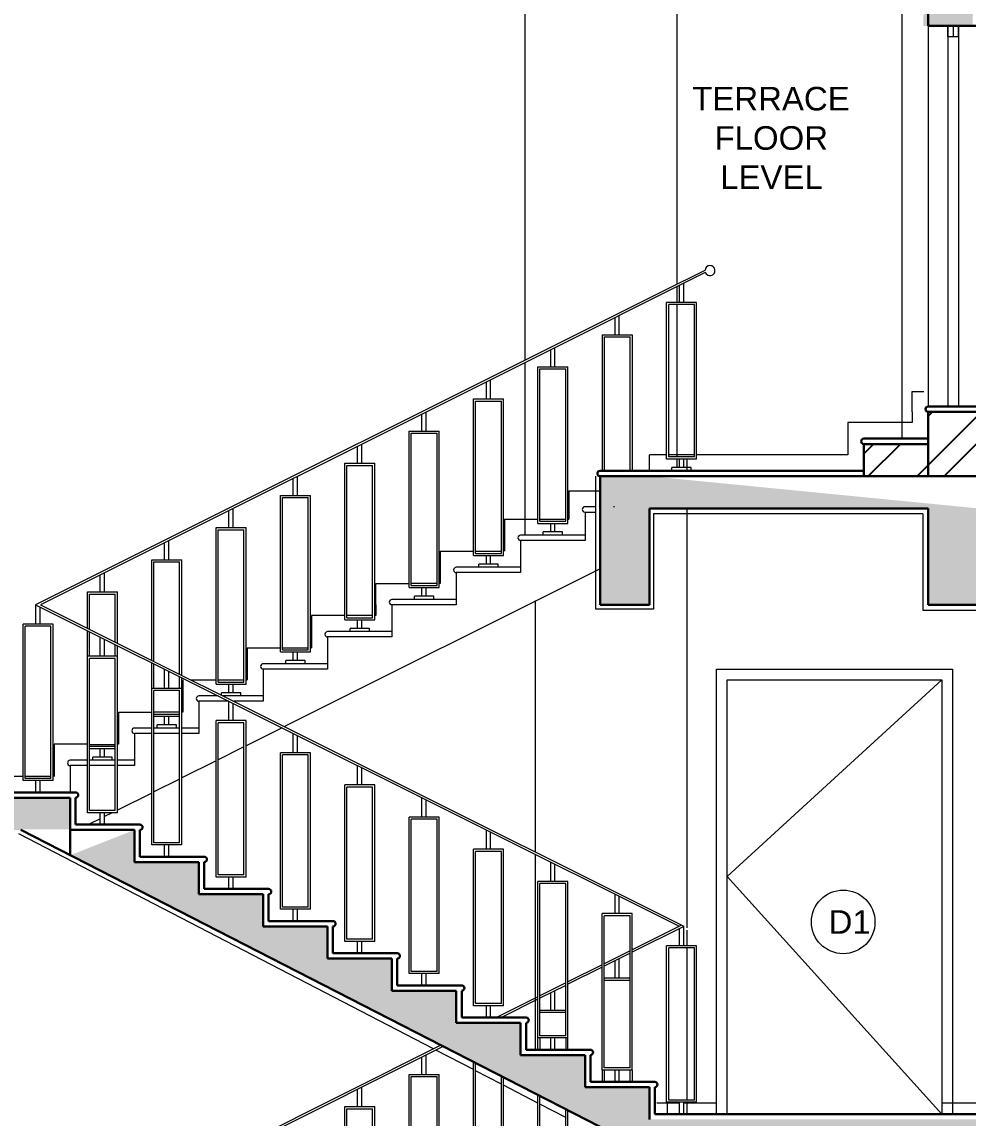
# Model space of a CAD drawing. Header units: millimetres. Extents: x -1932176 to 78768, y -1967 to 1266654.
# Drawn here: x -1855335.26 to -1855326.44, y 1151225.32 to 1151235.54 of the extents above; entities that cross this region are included whole.
import ezdxf

# ---------------------------------------------------------------- set-up
doc = ezdxf.new("R2010")
doc.units = ezdxf.units.MM
doc.layers.add('elevation', color=40, linetype='Continuous', lineweight=9, transparency=0.1)
doc.layers.add('elevation back', color=90, linetype='Continuous', lineweight=5, transparency=0.3)
for name, color, linetype, lineweight in [('PLASTER', 252, 'Continuous', 15), ('section lines', 10, 'Continuous', 30), ('text', 252, 'Continuous', 5)]:
    doc.layers.add(name, color=color, linetype=linetype, lineweight=lineweight)
doc.styles.get("Standard").update_dxf_attribs({"font": 'arial.ttf'})

msp = doc.modelspace()

# ---------------------------------------------------------------- hatches: boundary and pattern name
at = {"transparency": 33554582}
h = msp.add_hatch(dxfattribs=at)
h.set_pattern_fill('AR-CONC', color=256, scale=0.1)
h.set_pattern_definition([(50, (-1855395.7606, 1151185.0231), (0.71726, -0.062752), [0.075, -0.825]), (355, (-1855395.7606, 1151185.0231), (-0.1387513, 0.752192), [0.06, -0.66]), (100.45144, (-1855395.70085, 1151185.0179), (0.578509, 0.68944), [0.06374, -0.701142]), (46.1842, (-1855395.7606, 1151185.2231), (1.067241, -0.165519), [0.1125, -1.2375]), (96.6356, (-1855395.6717, 1151185.2093), (0.934662, 0.974119), [0.09561, -1.051714]), (351.1842, (-1855395.7606, 1151185.2231), (0.934662, 0.974119), [0.09, -0.99]), (21, (-1855395.6606, 1151185.1731), (0.596907, -0.402619), [0.075, -0.825]), (326, (-1855395.6606, 1151185.1731), (0.2433153, 0.72515), [0.06, -0.66]), (71.45144, (-1855395.6109, 1151185.1396), (0.8402224, 0.322531), [0.06374, -0.701142]), (37.5, (-1855395.76062, 1151185.02312), (0.01215986, 0.33289385), [0, -0.652, 0, -0.67, 0, -0.6625]), (7.5, (-1855395.76062, 1151185.02312), (0.2630695, 0.3944117), [0, -0.382, 0, -0.637, 0, -0.2525]), (327.5, (-1855395.98362, 1151185.02312), (0.5338224, -0.0225549), [0, -0.25, 0, -0.78, 0, -1.035]), (317.5, (-1855396.0836, 1151185.0231), (0.5831862, 0.100105), [0, -0.325, 0, -0.518, 0, -0.735])])
h.paths.add_polyline_path([(-1855329.41345, 1151231.30688), (-1855329.87345, 1151231.30688), (-1855329.87345, 1151230.10688), (-1855329.41345, 1151230.10688), (-1855329.41345, 1151231.00688), (-1855326.81345, 1151231.00688), (-1855326.81345, 1151230.10688), (-1855326.35345, 1151230.10688), (-1855326.35345, 1151231.00688)])
h.paths.add_polyline_path([(-1855334.81345, 1151228.30688), (-1855337.65708, 1151228.30688), (-1855337.65708, 1151227.13365), (-1855337.05648, 1151227.13366), (-1855337.05648, 1151228.0069), (-1855335.27345, 1151228.00688), (-1855335.27345, 1151228.01111), (-1855334.81345, 1151228.01111)])
h.paths.add_polyline_path([(-1855334.81345, 1151222.30688), (-1855337.65708, 1151222.30688), (-1855337.65708, 1151221.13365), (-1855337.05648, 1151221.13466), (-1855337.05648, 1151222.00789), (-1855335.27345, 1151222.00688), (-1855335.27345, 1151222.01728), (-1855334.81345, 1151221.77092)])
h.paths.add_polyline_path([(-1855333.61345, 1151221.70688), (-1855334.21345, 1151221.70688), (-1855334.21345, 1151222.00688), (-1855334.81345, 1151222.00688), (-1855334.81345, 1151221.70688), (-1855329.87345, 1151219.23688), (-1855329.87345, 1151218.10688), (-1855329.41345, 1151218.10688), (-1855329.41345, 1151219.00688), (-1855321.5808, 1151219.00688), (-1855321.5808, 1151219.30688), (-1855329.41345, 1151219.30688), (-1855329.41345, 1151219.60688), (-1855330.01345, 1151219.60688), (-1855330.01345, 1151219.90688), (-1855330.61345, 1151219.90688), (-1855330.61345, 1151220.20688), (-1855331.21345, 1151220.20688), (-1855331.21345, 1151220.50688), (-1855331.81345, 1151220.50688), (-1855331.81345, 1151220.80688), (-1855332.41345, 1151220.80688), (-1855332.41345, 1151221.10688), (-1855333.01345, 1151221.10688), (-1855333.01345, 1151221.40688), (-1855333.61345, 1151221.40688)])
h.paths.add_polyline_path([(-1855321.5808, 1151213.30688), (-1855329.41345, 1151213.30688), (-1855329.41345, 1151213.60688), (-1855330.01345, 1151213.60688), (-1855330.01345, 1151213.90688), (-1855330.61345, 1151213.90688), (-1855330.61345, 1151214.20688), (-1855331.21345, 1151214.20688), (-1855331.21345, 1151214.50688), (-1855331.81345, 1151214.50688), (-1855331.81345, 1151214.80688), (-1855332.41345, 1151214.80688), (-1855332.41345, 1151215.10688), (-1855333.01345, 1151215.10688), (-1855333.01345, 1151215.40688), (-1855333.61345, 1151215.40688), (-1855333.61345, 1151215.70688), (-1855334.21345, 1151215.70688), (-1855334.21345, 1151216.00688), (-1855334.81345, 1151216.00688), (-1855334.81345, 1151216.30688), (-1855337.65708, 1151216.30688), (-1855337.65708, 1151215.37094), (-1855337.05647, 1151215.37094), (-1855337.05647, 1151216.00688), (-1855335.27345, 1151216.00688), (-1855335.26599, 1151215.88423), (-1855334.80599, 1151215.88423), (-1855334.81345, 1151215.70688), (-1855331.05345, 1151213.82688), (-1855331.05345, 1151213.75688), (-1855330.77345, 1151213.75688), (-1855330.77345, 1151213.68688), (-1855329.87345, 1151213.23688), (-1855329.87345, 1151212.10688), (-1855329.41345, 1151212.10688), (-1855329.41345, 1151213.00688), (-1855321.5808, 1151213.00688)])
h.paths.add_polyline_path([(-1855330.79345, 1151213.75688), (-1855330.98804, 1151213.79417), (-1855331.03345, 1151213.81688), (-1855330.79345, 1151213.69688)], flags=17)
h.paths.add_polyline_path([(-1855329.41345, 1151207.30688), (-1855329.41345, 1151207.30688), (-1855329.41345, 1151207.60688), (-1855330.01345, 1151207.60688), (-1855330.01345, 1151207.90688), (-1855330.61345, 1151207.90688), (-1855330.61345, 1151208.20688), (-1855331.21345, 1151208.20688), (-1855331.21345, 1151208.50688), (-1855331.81345, 1151208.50688), (-1855331.81345, 1151208.80688), (-1855332.41345, 1151208.80688), (-1855332.41345, 1151209.10688), (-1855333.01345, 1151209.10688), (-1855333.01345, 1151209.40688), (-1855333.61345, 1151209.40688), (-1855333.61345, 1151209.70688), (-1855334.21345, 1151209.70688), (-1855334.21345, 1151210.00688), (-1855334.81345, 1151210.00688), (-1855334.81345, 1151210.30688), (-1855337.65708, 1151210.30688), (-1855337.65708, 1151209.37094), (-1855337.19708, 1151209.37094), (-1855337.19708, 1151210.00688), (-1855335.27345, 1151210.00688), (-1855335.11236, 1151209.92319), (-1855334.88048, 1151209.80272), (-1855334.79373, 1151209.70944), (-1855329.85373, 1151207.23944), (-1855329.87345, 1151206.40688), (-1855329.41345, 1151206.40688), (-1855329.41345, 1151207.00688), (-1855329.41345, 1151207.00688)])
h.paths.add_polyline_path([(-1855326.35345, 1151237.30688), (-1855337.65708, 1151237.30688), (-1855337.65708, 1151237.00688), (-1855337.65708, 1151236.10688), (-1855337.05648, 1151236.10688), (-1855337.05648, 1151237.00688), (-1855333.75526, 1151237.00688), (-1855333.66856, 1151237.00688), (-1855333.60526, 1151237.00688), (-1855333.37526, 1151237.00688), (-1855333.30257, 1151237.00688), (-1855333.22526, 1151237.00688), (-1855330.76268, 1151237.00688), (-1855329.75708, 1151237.00688), (-1855329.75708, 1151236.40688), (-1855329.15708, 1151236.40688), (-1855329.15708, 1151237.00688), (-1855326.81345, 1151237.00688), (-1855326.86043, 1151235.50688), (-1855326.40043, 1151235.50688), (-1855326.35345, 1151237.00688)])
h.paths.add_polyline_path([(-1855321.5808, 1151225.00688), (-1855321.5808, 1151225.30688), (-1855329.41345, 1151225.30688), (-1855329.41345, 1151225.60688), (-1855330.01345, 1151225.60688), (-1855330.01345, 1151225.90688), (-1855330.61345, 1151225.90688), (-1855330.61345, 1151226.20688), (-1855331.21345, 1151226.20688), (-1855331.21345, 1151226.50688), (-1855331.81345, 1151226.50688), (-1855331.81345, 1151226.80688), (-1855332.41345, 1151226.80688), (-1855332.41345, 1151227.10688), (-1855333.01345, 1151227.10688), (-1855333.01345, 1151227.40688), (-1855333.61345, 1151227.40688), (-1855333.61345, 1151227.70688), (-1855334.21345, 1151227.70688), (-1855334.21345, 1151228.00688), (-1855334.81345, 1151227.77092), (-1855329.87345, 1151225.23688), (-1855329.87345, 1151224.10688), (-1855329.41345, 1151224.10688), (-1855329.41345, 1151225.00688)])
h = msp.add_hatch(dxfattribs=at)
h.set_pattern_fill('STEEL', color=256, scale=4)
h.set_pattern_definition([(45, (-1855419.87125, 1150986.77993), (-0.3535534, 0.3535534), []), (45, (-1855419.87125, 1150987.02993), (-0.3535534, 0.3535534), [])])
h.paths.add_polyline_path([(-1855326.35345, 1151231.90688), (-1855326.81345, 1151231.90688), (-1855326.81345, 1151231.30688), (-1855326.35345, 1151231.30688)])
h.paths.add_polyline_path([(-1855326.81345, 1151231.60688), (-1855327.41345, 1151231.60688), (-1855327.41345, 1151231.30688), (-1855326.81345, 1151231.30688)])

# ---------------------------------------------------------------- linework, layer by layer
at = {"layer": 'elevation'}
for p, q in [((-1855326.63043, 1151235.50688), (-1855326.63043, 1151235.40688)), ((-1855326.63043, 1151235.50688), (-1855326.63043, 1151231.95688)), ((-1855326.63043, 1151235.40688), (-1855326.63043, 1151235.50688)), ((-1855326.58043, 1151235.50688), (-1855326.58043, 1151235.40688)), ((-1855326.53043, 1151235.50688), (-1855326.53043, 1151235.40688)), ((-1855326.53043, 1151235.50688), (-1855326.53043, 1151235.40688)), ((-1855326.53043, 1151235.50688), (-1855326.53043, 1151231.95688)), ((-1855326.53043, 1151235.40688), (-1855326.53043, 1151235.50688)), ((-1855326.63043, 1151235.40688), (-1855326.53043, 1151235.40688)), ((-1855329.02345, 1151231.38688), (-1855329.20345, 1151231.38688)), ((-1855329.20345, 1151231.35688), (-1855329.20345, 1151231.38688)), ((-1855329.02345, 1151231.35688), (-1855329.02345, 1151231.38688)), ((-1855329.91345, 1151231.02147), (-1855330.01345, 1151231.02147)), ((-1855329.73821, 1151231.02147), (-1855329.74832, 1151231.02147)), ((-1855330.01345, 1151230.97147), (-1855330.01345, 1151230.70688)), ((-1855330.01345, 1151230.97147), (-1855329.91345, 1151230.97147)), ((-1855330.01345, 1151230.75688), (-1855330.61345, 1151230.75688)), ((-1855330.01345, 1151230.70688), (-1855330.61345, 1151230.70688)), ((-1855330.61345, 1151230.70688), (-1855330.61345, 1151230.40688)), ((-1855330.22345, 1151230.78688), (-1855330.40345, 1151230.78688)), ((-1855330.40345, 1151230.75688), (-1855330.40345, 1151230.78688)), ((-1855330.22345, 1151230.75688), (-1855330.22345, 1151230.78688)), ((-1855330.82345, 1151230.48688), (-1855331.00345, 1151230.48688)), ((-1855331.00345, 1151230.45688), (-1855331.00345, 1151230.48688)), ((-1855330.82345, 1151230.45688), (-1855330.82345, 1151230.48688)), ((-1855329.87345, 1151230.44147), (-1855332.81568, 1151228.97036)), ((-1855330.61345, 1151230.45688), (-1855331.21345, 1151230.45688)), ((-1855330.61345, 1151230.40688), (-1855331.21345, 1151230.40688)), ((-1855331.21345, 1151230.40688), (-1855331.21345, 1151230.10688)), ((-1855331.42345, 1151230.18688), (-1855331.60345, 1151230.18688)), ((-1855331.60345, 1151230.15688), (-1855331.60345, 1151230.18688)), ((-1855331.42345, 1151230.15688), (-1855331.42345, 1151230.18688)), ((-1855335.13581, 1151230.10806), (-1855329.13581, 1151227.10806)), ((-1855335.13345, 1151229.92688), (-1855335.13345, 1151230.10688)), ((-1855335.09345, 1151229.92688), (-1855335.09345, 1151230.08688)), ((-1855335.09109, 1151230.10806), (-1855329.09345, 1151227.10924)), ((-1855331.21345, 1151230.15688), (-1855331.81345, 1151230.15688)), ((-1855331.21345, 1151230.10688), (-1855331.81345, 1151230.10688)), ((-1855331.81345, 1151230.10688), (-1855331.81345, 1151229.80688)), ((-1855335.25345, 1151228.46688), (-1855335.25345, 1151229.92688)), ((-1855334.97345, 1151229.92688), (-1855335.25345, 1151229.92688)), ((-1855335.23345, 1151228.48688), (-1855335.23345, 1151229.90688)), ((-1855334.99345, 1151229.90688), (-1855335.23345, 1151229.90688)), ((-1855334.99345, 1151228.48688), (-1855334.99345, 1151229.90688)), ((-1855334.97345, 1151228.46688), (-1855334.97345, 1151229.92688)), ((-1855332.02345, 1151229.88688), (-1855332.20345, 1151229.88688)), ((-1855332.20345, 1151229.85688), (-1855332.20345, 1151229.88688)), ((-1855332.02345, 1151229.85688), (-1855332.02345, 1151229.88688)), ((-1855334.53345, 1151229.62688), (-1855334.53345, 1151229.80688)), ((-1855334.49345, 1151229.62688), (-1855334.49345, 1151229.78688)), ((-1855331.81345, 1151229.85688), (-1855332.41345, 1151229.85688)), ((-1855331.81345, 1151229.80688), (-1855332.41345, 1151229.80688)), ((-1855332.41345, 1151229.80688), (-1855332.41345, 1151229.50688)), ((-1855334.65345, 1151228.16688), (-1855334.65345, 1151229.62688)), ((-1855334.37345, 1151229.62688), (-1855334.65345, 1151229.62688)), ((-1855334.63345, 1151228.18688), (-1855334.63345, 1151229.60688)), ((-1855334.39345, 1151229.60688), (-1855334.63345, 1151229.60688)), ((-1855334.39345, 1151228.18688), (-1855334.39345, 1151229.60688)), ((-1855334.37345, 1151228.16688), (-1855334.37345, 1151229.62688)), ((-1855332.62345, 1151229.58688), (-1855332.80345, 1151229.58688)), ((-1855332.80345, 1151229.55688), (-1855332.80345, 1151229.58688)), ((-1855332.62345, 1151229.55688), (-1855332.62345, 1151229.58688)), ((-1855333.93345, 1151229.32688), (-1855333.93345, 1151229.50688)), ((-1855333.89345, 1151229.32688), (-1855333.89345, 1151229.48688)), ((-1855332.41345, 1151229.55688), (-1855333.01345, 1151229.55688)), ((-1855332.41345, 1151229.50688), (-1855333.01345, 1151229.50688)), ((-1855333.01345, 1151229.50688), (-1855333.01345, 1151229.20688)), ((-1855328.78654, 1151225.35688), (-1855328.78654, 1151229.50688)), ((-1855328.78654, 1151229.50688), (-1855326.58654, 1151229.50688)), ((-1855326.58654, 1151229.50688), (-1855326.58654, 1151225.35688)), ((-1855328.68654, 1151225.35688), (-1855328.68654, 1151229.40688)), ((-1855328.68654, 1151229.40688), (-1855326.68654, 1151229.40688)), ((-1855326.68654, 1151229.40688), (-1855326.68654, 1151225.35688)), ((-1855334.05345, 1151227.86688), (-1855334.05345, 1151229.32688)), ((-1855333.77345, 1151229.32688), (-1855334.05345, 1151229.32688)), ((-1855334.03345, 1151227.88688), (-1855334.03345, 1151229.30688)), ((-1855333.79345, 1151229.30688), (-1855334.03345, 1151229.30688)), ((-1855333.79345, 1151227.88688), (-1855333.79345, 1151229.30688)), ((-1855333.77345, 1151227.86688), (-1855333.77345, 1151229.32688)), ((-1855333.43345, 1151229.25688), (-1855333.61345, 1151229.25688)), ((-1855333.22345, 1151229.28688), (-1855333.40345, 1151229.28688)), ((-1855333.40345, 1151229.26424), (-1855333.40345, 1151229.28688)), ((-1855333.01345, 1151229.25688), (-1855333.38873, 1151229.25688)), ((-1855333.22345, 1151229.25688), (-1855333.22345, 1151229.28688)), ((-1855333.33345, 1151229.20688), (-1855333.61345, 1151229.20688)), ((-1855333.61345, 1151229.20688), (-1855333.61345, 1151228.90688)), ((-1855333.33345, 1151229.02688), (-1855333.33345, 1151229.20688)), ((-1855333.29345, 1151229.02688), (-1855333.29345, 1151229.18688)), ((-1855333.01345, 1151229.20688), (-1855333.28873, 1151229.20688)), ((-1855334.05345, 1151228.95688), (-1855334.21345, 1151228.95688)), ((-1855333.79345, 1151228.95688), (-1855334.03345, 1151228.95688)), ((-1855333.82345, 1151228.98688), (-1855334.00345, 1151228.98688)), ((-1855334.00345, 1151228.95688), (-1855334.00345, 1151228.98688)), ((-1855333.82345, 1151228.95688), (-1855333.82345, 1151228.98688)), ((-1855333.61345, 1151228.95688), (-1855333.77345, 1151228.95688)), ((-1855333.45345, 1151227.56688), (-1855333.45345, 1151229.02688)), ((-1855333.17345, 1151229.02688), (-1855333.45345, 1151229.02688)), ((-1855333.43345, 1151227.58688), (-1855333.43345, 1151229.00688)), ((-1855333.19345, 1151229.00688), (-1855333.43345, 1151229.00688)), ((-1855333.19345, 1151227.58688), (-1855333.19345, 1151229.00688)), ((-1855333.17345, 1151227.56688), (-1855333.17345, 1151229.02688)), ((-1855332.83804, 1151228.95918), (-1855333.17345, 1151228.79147)), ((-1855334.05345, 1151228.90688), (-1855334.21345, 1151228.90688)), ((-1855334.21345, 1151228.90688), (-1855334.21345, 1151228.60688)), ((-1855333.79345, 1151228.90688), (-1855334.03345, 1151228.90688)), ((-1855333.61345, 1151228.90688), (-1855333.77345, 1151228.90688)), ((-1855332.73345, 1151228.72688), (-1855332.73345, 1151228.90688)), ((-1855332.69345, 1151228.72688), (-1855332.69345, 1151228.88688)), ((-1855333.19345, 1151228.78147), (-1855333.43345, 1151228.66147)), ((-1855334.65345, 1151228.65688), (-1855334.81345, 1151228.65688)), ((-1855334.49345, 1151228.65688), (-1855334.63345, 1151228.65688)), ((-1855334.42345, 1151228.68688), (-1855334.60345, 1151228.68688)), ((-1855334.60345, 1151228.65688), (-1855334.60345, 1151228.68688)), ((-1855334.39345, 1151228.65688), (-1855334.49345, 1151228.65688)), ((-1855334.42345, 1151228.65688), (-1855334.42345, 1151228.68688)), ((-1855334.21345, 1151228.65688), (-1855334.37345, 1151228.65688)), ((-1855333.45345, 1151228.65147), (-1855333.77345, 1151228.49147)), ((-1855332.85345, 1151227.26688), (-1855332.85345, 1151228.72688)), ((-1855332.57345, 1151228.72688), (-1855332.85345, 1151228.72688)), ((-1855332.83345, 1151227.28688), (-1855332.83345, 1151228.70688)), ((-1855332.59345, 1151228.70688), (-1855332.83345, 1151228.70688)), ((-1855332.59345, 1151227.28688), (-1855332.59345, 1151228.70688)), ((-1855332.57345, 1151227.26688), (-1855332.57345, 1151228.72688)), ((-1855334.65345, 1151228.60688), (-1855334.81345, 1151228.60688)), ((-1855334.81345, 1151228.60688), (-1855334.81345, 1151228.35688)), ((-1855334.39345, 1151228.60688), (-1855334.63345, 1151228.60688)), ((-1855334.21345, 1151228.60688), (-1855334.37345, 1151228.60688)), ((-1855332.13345, 1151228.42688), (-1855332.13345, 1151228.60688)), ((-1855332.09345, 1151228.42688), (-1855332.09345, 1151228.58688)), ((-1855334.97345, 1151228.46688), (-1855335.25345, 1151228.46688)), ((-1855334.99345, 1151228.48688), (-1855335.23345, 1151228.48688)), ((-1855335.13345, 1151228.35688), (-1855335.13345, 1151228.46688)), ((-1855335.09345, 1151228.35688), (-1855335.09345, 1151228.46688)), ((-1855333.79345, 1151228.48147), (-1855334.03345, 1151228.36147)), ((-1855334.05345, 1151228.35147), (-1855334.37345, 1151228.19147)), ((-1855332.25345, 1151226.96688), (-1855332.25345, 1151228.42688)), ((-1855331.97345, 1151228.42688), (-1855332.25345, 1151228.42688)), ((-1855332.23345, 1151226.98688), (-1855332.23345, 1151228.40688)), ((-1855331.99345, 1151228.40688), (-1855332.23345, 1151228.40688)), ((-1855331.99345, 1151226.98688), (-1855331.99345, 1151228.40688)), ((-1855331.97345, 1151226.96688), (-1855331.97345, 1151228.42688)), ((-1855331.53345, 1151228.12688), (-1855331.53345, 1151228.30688)), ((-1855331.49345, 1151228.12688), (-1855331.49345, 1151228.28688)), ((-1855334.37345, 1151228.16688), (-1855334.65345, 1151228.16688)), ((-1855334.39345, 1151228.18688), (-1855334.63345, 1151228.18688)), ((-1855334.53345, 1151228.05688), (-1855334.53345, 1151228.16688)), ((-1855334.42263, 1151228.16688), (-1855334.49345, 1151228.13147)), ((-1855334.49345, 1151228.05688), (-1855334.49345, 1151228.16688)), ((-1855334.53345, 1151228.11147), (-1855334.64263, 1151228.05688)), ((-1855331.65345, 1151226.66688), (-1855331.65345, 1151228.12688)), ((-1855331.37345, 1151228.12688), (-1855331.65345, 1151228.12688)), ((-1855331.63345, 1151226.68688), (-1855331.63345, 1151228.10688)), ((-1855331.39345, 1151228.10688), (-1855331.63345, 1151228.10688)), ((-1855331.39345, 1151226.68688), (-1855331.39345, 1151228.10688)), ((-1855331.37345, 1151226.66688), (-1855331.37345, 1151228.12688)), ((-1855330.93345, 1151227.82688), (-1855330.93345, 1151228.00688)), ((-1855330.89345, 1151227.82688), (-1855330.89345, 1151227.98688)), ((-1855333.77345, 1151227.86688), (-1855334.05345, 1151227.86688)), ((-1855333.79345, 1151227.88688), (-1855334.03345, 1151227.88688)), ((-1855333.93345, 1151227.75688), (-1855333.93345, 1151227.86688)), ((-1855333.89345, 1151227.75688), (-1855333.89345, 1151227.86688)), ((-1855331.05345, 1151226.36688), (-1855331.05345, 1151227.82688)), ((-1855330.77345, 1151227.82688), (-1855331.05345, 1151227.82688)), ((-1855330.77345, 1151226.36688), (-1855330.77345, 1151227.82688)), ((-1855331.03345, 1151226.38688), (-1855331.03345, 1151227.80688)), ((-1855330.79345, 1151227.80688), (-1855331.03345, 1151227.80688)), ((-1855330.79345, 1151226.38688), (-1855330.79345, 1151227.80688)), ((-1855330.33345, 1151227.52688), (-1855330.33345, 1151227.70688)), ((-1855330.29345, 1151227.52688), (-1855330.29345, 1151227.68688)), ((-1855333.17345, 1151227.56688), (-1855333.45345, 1151227.56688)), ((-1855333.19345, 1151227.58688), (-1855333.43345, 1151227.58688)), ((-1855333.33345, 1151227.45688), (-1855333.33345, 1151227.56688)), ((-1855333.29345, 1151227.45688), (-1855333.29345, 1151227.56688)), ((-1855330.45345, 1151226.06688), (-1855330.45345, 1151227.52688)), ((-1855330.17345, 1151227.52688), (-1855330.45345, 1151227.52688)), ((-1855330.17345, 1151226.06688), (-1855330.17345, 1151227.52688)), ((-1855330.43345, 1151226.08688), (-1855330.43345, 1151227.50688)), ((-1855330.19345, 1151227.50688), (-1855330.43345, 1151227.50688)), ((-1855330.19345, 1151226.08688), (-1855330.19345, 1151227.50688)), ((-1855329.73345, 1151227.22688), (-1855329.73345, 1151227.40688)), ((-1855329.69345, 1151227.22688), (-1855329.69345, 1151227.38688)), ((-1855332.57345, 1151227.26688), (-1855332.85345, 1151227.26688)), ((-1855332.59345, 1151227.28688), (-1855332.83345, 1151227.28688)), ((-1855332.73345, 1151227.15688), (-1855332.73345, 1151227.26688)), ((-1855332.69345, 1151227.15688), (-1855332.69345, 1151227.26688)), ((-1855329.85345, 1151225.76688), (-1855329.85345, 1151227.22688)), ((-1855329.57345, 1151227.22688), (-1855329.85345, 1151227.22688)), ((-1855329.57345, 1151225.76688), (-1855329.57345, 1151227.22688)), ((-1855329.83345, 1151225.78688), (-1855329.83345, 1151227.20688)), ((-1855329.59345, 1151227.20688), (-1855329.83345, 1151227.20688)), ((-1855329.59345, 1151225.78688), (-1855329.59345, 1151227.20688)), ((-1855329.09345, 1151227.08688), (-1855329.09345, 1151227.10924)), ((-1855329.13345, 1151226.92688), (-1855329.13345, 1151227.08688)), ((-1855329.09345, 1151226.92688), (-1855329.09345, 1151227.08688)), ((-1855331.97345, 1151226.96688), (-1855332.25345, 1151226.96688)), ((-1855331.99345, 1151226.98688), (-1855332.23345, 1151226.98688)), ((-1855332.13345, 1151226.85688), (-1855332.13345, 1151226.96688)), ((-1855332.09345, 1151226.85688), (-1855332.09345, 1151226.96688)), ((-1855329.25345, 1151225.46688), (-1855329.25345, 1151226.92688)), ((-1855328.97345, 1151226.92688), (-1855329.25345, 1151226.92688)), ((-1855329.23345, 1151225.48688), (-1855329.23345, 1151226.90688)), ((-1855328.99345, 1151226.90688), (-1855329.23345, 1151226.90688)), ((-1855328.99345, 1151225.48688), (-1855328.99345, 1151226.90688)), ((-1855328.97345, 1151225.46688), (-1855328.97345, 1151226.92688)), ((-1855331.37345, 1151226.66688), (-1855331.65345, 1151226.66688)), ((-1855331.39345, 1151226.68688), (-1855331.63345, 1151226.68688)), ((-1855331.53345, 1151226.55688), (-1855331.53345, 1151226.66688)), ((-1855331.49345, 1151226.55688), (-1855331.49345, 1151226.66688)), ((-1855330.77345, 1151226.36688), (-1855331.05345, 1151226.36688)), ((-1855330.79345, 1151226.38688), (-1855331.03345, 1151226.38688)), ((-1855330.93345, 1151226.25688), (-1855330.93345, 1151226.36688)), ((-1855330.89345, 1151226.25688), (-1855330.89345, 1151226.36688)), ((-1855330.19345, 1151226.08688), (-1855330.43345, 1151226.08688)), ((-1855330.17345, 1151226.06688), (-1855330.45345, 1151226.06688)), ((-1855330.33345, 1151225.95688), (-1855330.33345, 1151226.06688)), ((-1855330.29345, 1151225.95688), (-1855330.29345, 1151226.06688)), ((-1855329.59345, 1151225.78688), (-1855329.83345, 1151225.78688)), ((-1855329.57345, 1151225.76688), (-1855329.85345, 1151225.76688)), ((-1855329.73345, 1151225.65688), (-1855329.73345, 1151225.76688)), ((-1855329.69345, 1151225.65688), (-1855329.69345, 1151225.76688)), ((-1855328.99345, 1151225.48688), (-1855329.23345, 1151225.48688)), ((-1855328.97345, 1151225.46688), (-1855329.25345, 1151225.46688)), ((-1855329.2436, 1151225.35688), (-1855329.2436, 1151225.46688)), ((-1855329.13345, 1151225.35688), (-1855329.13345, 1151225.46688)), ((-1855329.09345, 1151225.35688), (-1855329.09345, 1151225.46688))]:
    msp.add_line(p, q, dxfattribs=at)
at = {"layer": 'elevation', "transparency": 33554600}
for p, q in [((-1855328.89177, 1151233.20772), (-1855329.09109, 1151233.10806)), ((-1855329.09107, 1151233.13043), (-1855328.89461, 1151233.22866)), ((-1855329.09107, 1151233.13043), (-1855335.13581, 1151230.10806)), ((-1855329.09109, 1151233.10806), (-1855330.33345, 1151232.48688)), ((-1855329.13345, 1151232.92688), (-1855329.13345, 1151233.08688)), ((-1855329.09345, 1151232.92688), (-1855329.09345, 1151233.10688)), ((-1855329.25345, 1151231.46688), (-1855329.25345, 1151232.92688)), ((-1855328.97345, 1151232.92688), (-1855329.25345, 1151232.92688)), ((-1855329.23345, 1151231.48688), (-1855329.23345, 1151232.90688)), ((-1855328.99345, 1151232.90688), (-1855329.23345, 1151232.90688)), ((-1855328.99345, 1151231.48688), (-1855328.99345, 1151232.90688)), ((-1855328.97345, 1151231.46688), (-1855328.97345, 1151232.92688)), ((-1855329.73345, 1151232.62688), (-1855329.73345, 1151232.78688)), ((-1855329.69345, 1151232.62688), (-1855329.69345, 1151232.80688)), ((-1855329.85345, 1151232.62688), (-1855329.57345, 1151232.62688)), ((-1855329.85345, 1151232.62688), (-1855329.85345, 1151231.35688)), ((-1855329.83345, 1151232.60688), (-1855329.59345, 1151232.60688)), ((-1855329.83345, 1151232.60688), (-1855329.83345, 1151231.35688)), ((-1855329.59345, 1151231.35688), (-1855329.59345, 1151232.60688)), ((-1855329.57345, 1151232.62688), (-1855329.57345, 1151231.35688)), ((-1855330.33345, 1151232.48688), (-1855335.09109, 1151230.10806)), ((-1855330.33345, 1151232.32688), (-1855330.33345, 1151232.48688)), ((-1855330.29345, 1151232.32688), (-1855330.29345, 1151232.50688)), ((-1855330.45345, 1151230.86688), (-1855330.45345, 1151232.32688)), ((-1855330.45345, 1151232.32688), (-1855330.17345, 1151232.32688)), ((-1855330.17345, 1151230.86688), (-1855330.17345, 1151232.32688)), ((-1855330.43345, 1151230.88688), (-1855330.43345, 1151232.30688)), ((-1855330.43345, 1151232.30688), (-1855330.19345, 1151232.30688)), ((-1855330.19345, 1151230.88688), (-1855330.19345, 1151232.30688)), ((-1855330.93345, 1151232.02688), (-1855330.93345, 1151232.18688)), ((-1855330.89345, 1151232.02688), (-1855330.89345, 1151232.20688)), ((-1855331.05345, 1151230.56688), (-1855331.05345, 1151232.02688)), ((-1855331.05345, 1151232.02688), (-1855330.77345, 1151232.02688)), ((-1855330.77345, 1151230.56688), (-1855330.77345, 1151232.02688)), ((-1855331.03345, 1151230.58688), (-1855331.03345, 1151232.00688)), ((-1855331.03345, 1151232.00688), (-1855330.79345, 1151232.00688)), ((-1855330.79345, 1151230.58688), (-1855330.79345, 1151232.00688)), ((-1855331.53345, 1151231.72688), (-1855331.53345, 1151231.88688)), ((-1855331.49345, 1151231.72688), (-1855331.49345, 1151231.90688)), ((-1855331.65345, 1151230.26688), (-1855331.65345, 1151231.72688)), ((-1855331.65345, 1151231.72688), (-1855331.37345, 1151231.72688)), ((-1855331.37345, 1151230.26688), (-1855331.37345, 1151231.72688)), ((-1855331.63345, 1151230.28688), (-1855331.63345, 1151231.70688)), ((-1855331.63345, 1151231.70688), (-1855331.39345, 1151231.70688)), ((-1855331.39345, 1151230.28688), (-1855331.39345, 1151231.70688)), ((-1855332.13345, 1151231.42688), (-1855332.13345, 1151231.58688)), ((-1855332.09345, 1151231.42688), (-1855332.09345, 1151231.60688)), ((-1855332.25345, 1151229.96688), (-1855332.25345, 1151231.42688)), ((-1855332.25345, 1151231.42688), (-1855331.97345, 1151231.42688)), ((-1855332.23345, 1151229.98688), (-1855332.23345, 1151231.40688)), ((-1855332.23345, 1151231.40688), (-1855331.99345, 1151231.40688)), ((-1855331.99345, 1151229.98688), (-1855331.99345, 1151231.40688)), ((-1855331.97345, 1151229.96688), (-1855331.97345, 1151231.42688)), ((-1855328.97345, 1151231.46688), (-1855329.25345, 1151231.46688)), ((-1855328.99345, 1151231.48688), (-1855329.23345, 1151231.48688)), ((-1855329.13345, 1151231.38688), (-1855329.13345, 1151231.46688)), ((-1855329.09345, 1151231.38688), (-1855329.09345, 1151231.46688)), ((-1855332.69345, 1151231.12688), (-1855332.69345, 1151231.30688)), ((-1855332.73345, 1151231.12688), (-1855332.73345, 1151231.28688)), ((-1855332.85345, 1151229.66688), (-1855332.85345, 1151231.12688)), ((-1855332.85345, 1151231.12688), (-1855332.57345, 1151231.12688)), ((-1855332.83345, 1151229.68688), (-1855332.83345, 1151231.10688)), ((-1855332.83345, 1151231.10688), (-1855332.59345, 1151231.10688)), ((-1855332.59345, 1151229.68688), (-1855332.59345, 1151231.10688)), ((-1855332.57345, 1151229.66688), (-1855332.57345, 1151231.12688)), ((-1855333.29345, 1151230.82688), (-1855333.29345, 1151231.00688)), ((-1855333.33345, 1151230.82688), (-1855333.33345, 1151230.98688)), ((-1855333.45345, 1151229.36688), (-1855333.45345, 1151230.82688)), ((-1855333.45345, 1151230.82688), (-1855333.17345, 1151230.82688)), ((-1855333.43345, 1151229.38688), (-1855333.43345, 1151230.80688)), ((-1855333.43345, 1151230.80688), (-1855333.19345, 1151230.80688)), ((-1855333.19345, 1151229.38688), (-1855333.19345, 1151230.80688)), ((-1855333.17345, 1151229.36688), (-1855333.17345, 1151230.82688)), ((-1855330.45345, 1151230.86688), (-1855330.17345, 1151230.86688)), ((-1855330.43345, 1151230.88688), (-1855330.19345, 1151230.88688)), ((-1855330.33345, 1151230.78688), (-1855330.33345, 1151230.86688)), ((-1855330.29345, 1151230.78688), (-1855330.29345, 1151230.86688)), ((-1855333.93345, 1151230.52688), (-1855333.93345, 1151230.68688)), ((-1855333.89345, 1151230.52688), (-1855333.89345, 1151230.70688)), ((-1855331.03345, 1151230.58688), (-1855330.79345, 1151230.58688)), ((-1855334.05345, 1151229.58924), (-1855334.05345, 1151230.52688)), ((-1855334.05345, 1151230.52688), (-1855333.77345, 1151230.52688)), ((-1855334.03345, 1151229.57924), (-1855334.03345, 1151230.50688)), ((-1855334.03345, 1151230.50688), (-1855333.79345, 1151230.50688)), ((-1855333.79345, 1151229.45924), (-1855333.79345, 1151230.50688)), ((-1855333.77345, 1151229.44924), (-1855333.77345, 1151230.52688)), ((-1855331.05345, 1151230.56688), (-1855330.77345, 1151230.56688)), ((-1855330.93345, 1151230.48688), (-1855330.93345, 1151230.56688)), ((-1855330.89345, 1151230.48688), (-1855330.89345, 1151230.56688)), ((-1855334.53345, 1151230.22688), (-1855334.53345, 1151230.38688)), ((-1855334.49345, 1151230.22688), (-1855334.49345, 1151230.40688)), ((-1855331.63345, 1151230.28688), (-1855331.39345, 1151230.28688)), ((-1855334.65345, 1151229.88924), (-1855334.65345, 1151230.22688)), ((-1855334.65345, 1151230.22688), (-1855334.37345, 1151230.22688)), ((-1855334.63345, 1151229.87924), (-1855334.63345, 1151230.20688)), ((-1855334.63345, 1151230.20688), (-1855334.39345, 1151230.20688)), ((-1855334.39345, 1151229.75924), (-1855334.39345, 1151230.20688)), ((-1855334.37345, 1151229.74924), (-1855334.37345, 1151230.22688)), ((-1855331.65345, 1151230.26688), (-1855331.37345, 1151230.26688)), ((-1855331.53345, 1151230.18688), (-1855331.53345, 1151230.26688)), ((-1855331.49345, 1151230.18688), (-1855331.49345, 1151230.26688)), ((-1855332.23345, 1151229.98688), (-1855331.99345, 1151229.98688)), ((-1855332.25345, 1151229.96688), (-1855331.97345, 1151229.96688)), ((-1855332.13345, 1151229.88688), (-1855332.13345, 1151229.96688)), ((-1855332.09345, 1151229.88688), (-1855332.09345, 1151229.96688)), ((-1855334.65345, 1151229.62688), (-1855334.65345, 1151229.86688)), ((-1855334.63345, 1151229.62688), (-1855334.63345, 1151229.85688)), ((-1855334.39345, 1151229.62688), (-1855334.39345, 1151229.73688)), ((-1855334.37345, 1151229.62688), (-1855334.37345, 1151229.72688)), ((-1855332.85345, 1151229.66688), (-1855332.57345, 1151229.66688)), ((-1855332.83345, 1151229.68688), (-1855332.59345, 1151229.68688)), ((-1855332.73345, 1151229.58688), (-1855332.73345, 1151229.66688)), ((-1855332.69345, 1151229.58688), (-1855332.69345, 1151229.66688)), ((-1855334.05345, 1151229.31688), (-1855334.05345, 1151229.56688)), ((-1855334.03345, 1151229.32688), (-1855334.03345, 1151229.55688)), ((-1855333.79345, 1151229.32688), (-1855333.79345, 1151229.43688)), ((-1855333.77345, 1151229.32688), (-1855333.77345, 1151229.42688)), ((-1855333.45345, 1151229.36688), (-1855333.17345, 1151229.36688)), ((-1855333.43345, 1151229.38688), (-1855333.19345, 1151229.38688)), ((-1855333.33345, 1151229.28688), (-1855333.33345, 1151229.36688)), ((-1855333.29345, 1151229.28688), (-1855333.29345, 1151229.36688)), ((-1855333.29345, 1151229.20688), (-1855333.29345, 1151229.20924)), ((-1855334.03345, 1151229.08688), (-1855333.79345, 1151229.08688)), ((-1855334.03345, 1151229.06688), (-1855333.79345, 1151229.06688)), ((-1855333.93345, 1151228.98688), (-1855333.93345, 1151229.06688)), ((-1855333.89345, 1151228.98688), (-1855333.89345, 1151229.06688)), ((-1855334.63345, 1151228.78688), (-1855334.39345, 1151228.78688)), ((-1855334.63345, 1151228.76688), (-1855334.39345, 1151228.76688)), ((-1855334.53345, 1151228.68688), (-1855334.53345, 1151228.76688)), ((-1855334.49345, 1151228.68688), (-1855334.49345, 1151228.76688)), ((-1855329.11345, 1151227.11924), (-1855329.57345, 1151226.88924)), ((-1855329.09345, 1151227.10688), (-1855329.57345, 1151226.86688)), ((-1855329.59345, 1151226.87924), (-1855329.83345, 1151226.75924)), ((-1855329.59345, 1151226.85688), (-1855329.83345, 1151226.73688)), ((-1855329.69345, 1151226.62688), (-1855329.69345, 1151226.80688)), ((-1855329.85345, 1151226.74924), (-1855330.17345, 1151226.58924)), ((-1855329.85345, 1151226.72688), (-1855330.17345, 1151226.56688)), ((-1855329.73345, 1151226.62688), (-1855329.73345, 1151226.78688)), ((-1855329.83345, 1151226.62688), (-1855329.59345, 1151226.62688)), ((-1855329.83345, 1151226.60688), (-1855329.59345, 1151226.60688)), ((-1855330.19345, 1151226.57924), (-1855330.43345, 1151226.45924)), ((-1855330.19345, 1151226.55688), (-1855330.43345, 1151226.43688)), ((-1855330.29345, 1151226.32688), (-1855330.29345, 1151226.50688)), ((-1855330.45345, 1151226.44924), (-1855330.83817, 1151226.25688)), ((-1855330.45345, 1151226.42688), (-1855330.79345, 1151226.25688)), ((-1855330.33345, 1151226.32688), (-1855330.33345, 1151226.48688)), ((-1855330.45345, 1151225.95688), (-1855330.45345, 1151226.32688)), ((-1855330.43345, 1151226.32688), (-1855330.19345, 1151226.32688)), ((-1855330.43345, 1151226.30688), (-1855330.19345, 1151226.30688)), ((-1855330.17345, 1151225.95688), (-1855330.17345, 1151226.32688)), ((-1855331.35659, 1151225.99767), (-1855335.13581, 1151224.10806)), ((-1855331.33451, 1151225.98635), (-1855335.09109, 1151224.10806)), ((-1855330.43345, 1151226.06688), (-1855330.43345, 1151225.95688)), ((-1855330.19345, 1151226.06688), (-1855330.19345, 1151225.95688)), ((-1855331.53345, 1151225.72688), (-1855331.53345, 1151225.88688)), ((-1855331.49345, 1151225.72688), (-1855331.49345, 1151225.90688)), ((-1855331.05345, 1151224.56688), (-1855331.05345, 1151225.84218)), ((-1855331.03345, 1151224.58688), (-1855331.03345, 1151225.83192)), ((-1855331.65345, 1151224.26688), (-1855331.65345, 1151225.72688)), ((-1855331.65345, 1151225.72688), (-1855331.37345, 1151225.72688)), ((-1855331.63345, 1151224.28688), (-1855331.63345, 1151225.70688)), ((-1855331.63345, 1151225.70688), (-1855331.39345, 1151225.70688)), ((-1855331.39345, 1151224.28688), (-1855331.39345, 1151225.70688)), ((-1855331.37345, 1151224.26688), (-1855331.37345, 1151225.72688)), ((-1855330.79345, 1151224.58688), (-1855330.79345, 1151225.70881)), ((-1855330.77345, 1151224.56688), (-1855330.77345, 1151225.69855)), ((-1855329.85345, 1151225.76688), (-1855329.85345, 1151225.65688)), ((-1855329.83345, 1151225.76688), (-1855329.83345, 1151225.65688)), ((-1855329.59345, 1151225.65688), (-1855329.59345, 1151225.76688)), ((-1855329.57345, 1151225.76688), (-1855329.57345, 1151225.65688)), ((-1855332.13345, 1151225.42688), (-1855332.13345, 1151225.58688)), ((-1855332.09345, 1151225.42688), (-1855332.09345, 1151225.60688)), ((-1855330.45345, 1151224.86688), (-1855330.45345, 1151225.5344)), ((-1855330.43345, 1151224.88688), (-1855330.43345, 1151225.52414)), ((-1855332.25345, 1151223.96688), (-1855332.25345, 1151225.42688)), ((-1855332.25345, 1151225.42688), (-1855331.97345, 1151225.42688)), ((-1855332.23345, 1151223.98688), (-1855332.23345, 1151225.40688)), ((-1855332.23345, 1151225.40688), (-1855331.99345, 1151225.40688)), ((-1855331.99345, 1151223.98688), (-1855331.99345, 1151225.40688)), ((-1855331.97345, 1151223.96688), (-1855331.97345, 1151225.42688)), ((-1855330.19345, 1151224.88688), (-1855330.19345, 1151225.40103)), ((-1855330.17345, 1151224.86688), (-1855330.17345, 1151225.39077))]:
    msp.add_line(p, q, dxfattribs=at)
at = {"layer": 'elevation'}
for centre, radius, start, end in [((-1855328.84811, 1151233.22429), 0.0467, 200.780754, 174.621962), ((-1855330.01345, 1151230.99647), 0.025, 90, 270), ((-1855330.61345, 1151230.73188), 0.025, 90, 270), ((-1855331.21345, 1151230.43188), 0.025, 90, 270), ((-1855331.81345, 1151230.13188), 0.025, 90, 270), ((-1855332.41345, 1151229.83188), 0.025, 90, 270), ((-1855333.01345, 1151229.53188), 0.025, 90, 270), ((-1855333.61345, 1151229.23188), 0.025, 90, 270), ((-1855334.21345, 1151228.93188), 0.025, 90, 270), ((-1855334.81345, 1151228.63188), 0.025, 90, 270)]:
    msp.add_arc(centre, radius, start, end, dxfattribs=at)
at = {"layer": 'elevation back'}
for p, q in [((-1855330.57321, 1151236.96688), (-1855330.57321, 1151232.38936)), ((-1855329.15708, 1151236.40688), (-1855329.15708, 1151233.09743)), ((-1855326.81345, 1151235.50688), (-1855326.81345, 1151231.95688)), ((-1855329.15708, 1151233.07507), (-1855329.15708, 1151232.92688)), ((-1855329.15708, 1151232.90688), (-1855329.15708, 1151231.48688)), ((-1855330.57321, 1151232.367), (-1855330.57321, 1151230.75688)), ((-1855329.15708, 1151231.46688), (-1855329.15708, 1151231.38688)), ((-1855329.06345, 1151231.46688), (-1855329.06345, 1151231.35688)), ((-1855329.06345, 1151231.00688), (-1855329.06345, 1151227.09424)), ((-1855330.47959, 1151230.14647), (-1855330.47959, 1151227.80231)), ((-1855330.47959, 1151227.77995), (-1855330.47959, 1151227.44424)), ((-1855330.47959, 1151227.44424), (-1855330.47959, 1151225.95688)), ((-1855329.06345, 1151227.07188), (-1855329.06345, 1151226.92688)), ((-1855329.06345, 1151226.90688), (-1855329.06345, 1151225.48688)), ((-1855329.06345, 1151225.46688), (-1855329.06345, 1151225.35688))]:
    msp.add_line(p, q, dxfattribs=at)
at = {"layer": 'elevation back', "transparency": 33554585}
for p, q in [((-1855326.68654, 1151229.40688), (-1855328.68654, 1151227.57105)), ((-1855328.68654, 1151227.57105), (-1855326.68654, 1151225.35688))]:
    msp.add_line(p, q, dxfattribs=at)
at = {"layer": 'PLASTER'}
for p, q in [((-1855326.96345, 1151231.90688), (-1855326.96345, 1151232.09589)), ((-1855326.96345, 1151232.09589), (-1855326.85316, 1151232.09589)), ((-1855326.96345, 1151231.90688), (-1855326.96345, 1151231.80688)), ((-1855327.56345, 1151231.80688), (-1855327.56345, 1151231.50688)), ((-1855326.96345, 1151231.80688), (-1855327.56345, 1151231.80688)), ((-1855329.25345, 1151231.50688), (-1855329.41345, 1151231.50688)), ((-1855329.41345, 1151231.35688), (-1855329.41345, 1151231.50688)), ((-1855328.99345, 1151231.50688), (-1855329.23345, 1151231.50688)), ((-1855327.56345, 1151231.50688), (-1855328.97345, 1151231.50688)), ((-1855329.91345, 1151230.06688), (-1855329.91345, 1151231.30688)), ((-1855330.16345, 1151231.17147), (-1855330.16345, 1151230.90688)), ((-1855330.16345, 1151231.17147), (-1855329.87345, 1151231.17147)), ((-1855330.76345, 1151230.90688), (-1855330.76345, 1151230.60688)), ((-1855330.76345, 1151230.90688), (-1855330.45345, 1151230.90688)), ((-1855330.43345, 1151230.90688), (-1855330.19345, 1151230.90688)), ((-1855330.17345, 1151230.90688), (-1855330.16345, 1151230.90688)), ((-1855329.37345, 1151230.95688), (-1855329.37345, 1151230.06688)), ((-1855326.86345, 1151230.95688), (-1855329.37345, 1151230.95688)), ((-1855326.86345, 1151230.95688), (-1855326.86345, 1151230.05688)), ((-1855331.36345, 1151230.60688), (-1855331.36345, 1151230.30688)), ((-1855331.36345, 1151230.60688), (-1855331.05345, 1151230.60688)), ((-1855331.03345, 1151230.60688), (-1855330.79345, 1151230.60688)), ((-1855331.96345, 1151230.10688), (-1855331.96345, 1151230.30688)), ((-1855331.96345, 1151230.30688), (-1855331.65345, 1151230.30688)), ((-1855331.39345, 1151230.30688), (-1855331.63345, 1151230.30688)), ((-1855331.36345, 1151230.30688), (-1855331.37345, 1151230.30688)), ((-1855331.96345, 1151230.10688), (-1855331.96345, 1151230.00688)), ((-1855332.56345, 1151230.00688), (-1855332.56345, 1151229.70688)), ((-1855332.25345, 1151230.00688), (-1855332.56345, 1151230.00688)), ((-1855331.99345, 1151230.00688), (-1855332.23345, 1151230.00688)), ((-1855331.96345, 1151230.00688), (-1855331.97345, 1151230.00688)), ((-1855329.37345, 1151230.06688), (-1855329.91345, 1151230.06688)), ((-1855326.86345, 1151230.05688), (-1855326.30345, 1151230.05688)), ((-1855333.16345, 1151229.70688), (-1855333.16345, 1151229.40688)), ((-1855333.16345, 1151229.70688), (-1855332.85345, 1151229.70688)), ((-1855332.83345, 1151229.70688), (-1855332.59345, 1151229.70688)), ((-1855332.57345, 1151229.70688), (-1855332.56345, 1151229.70688)), ((-1855333.76345, 1151229.40688), (-1855333.76345, 1151229.10688)), ((-1855333.68873, 1151229.40688), (-1855333.45345, 1151229.40688)), ((-1855333.43345, 1151229.40688), (-1855333.19345, 1151229.40688)), ((-1855333.17345, 1151229.40688), (-1855333.16345, 1151229.40688)), ((-1855334.36345, 1151229.10688), (-1855334.36345, 1151228.80688)), ((-1855334.36345, 1151229.10688), (-1855334.05345, 1151229.10688)), ((-1855333.79345, 1151229.10688), (-1855334.03345, 1151229.10688)), ((-1855333.76345, 1151229.10688), (-1855333.77345, 1151229.10688)), ((-1855334.96345, 1151228.80688), (-1855334.96345, 1151228.50688)), ((-1855334.65345, 1151228.80688), (-1855334.96345, 1151228.80688)), ((-1855334.63345, 1151228.80476), (-1855334.39345, 1151228.80476)), ((-1855334.36345, 1151228.80688), (-1855334.37345, 1151228.80688)), ((-1855335.25345, 1151228.50688), (-1855337.15708, 1151228.50688)), ((-1855334.99345, 1151228.50688), (-1855335.23345, 1151228.50688)), ((-1855331.42476, 1151225.96359), (-1855335.29189, 1151227.97138)), ((-1855331.05345, 1151225.7708), (-1855331.40282, 1151225.95219)), ((-1855330.79345, 1151225.63581), (-1855331.03345, 1151225.76042)), ((-1855330.45345, 1151225.45928), (-1855330.77345, 1151225.62543)), ((-1855330.19345, 1151225.32429), (-1855330.43345, 1151225.4489)), ((-1855329.13345, 1151225.45688), (-1855329.3436, 1151225.45688)), ((-1855328.78654, 1151225.45688), (-1855329.09345, 1151225.45688)), ((-1855321.5808, 1151225.45688), (-1855326.68654, 1151225.45688))]:
    msp.add_line(p, q, dxfattribs=at)
msp.add_lwpolyline([(-1855330.01893, 1151236.96688), (-1855330.01893, 1151236.35581), (-1855329.08996, 1151236.3527), (-1855329.08996, 1151236.97018), (-1855327.06013, 1151236.97018), (-1855327.06013, 1151231.65688)], dxfattribs=at)
at = {"layer": 'section lines'}
for p, q in [((-1855326.81345, 1151236.10688), (-1855326.81345, 1151235.50688)), ((-1855326.35345, 1151235.50688), (-1855326.81345, 1151235.50688)), ((-1855326.35345, 1151231.95688), (-1855326.81345, 1151231.95688)), ((-1855326.35345, 1151231.90688), (-1855326.81345, 1151231.90688)), ((-1855326.81345, 1151231.90688), (-1855326.81345, 1151231.30688)), ((-1855326.81345, 1151231.65688), (-1855327.41345, 1151231.65688)), ((-1855326.81345, 1151231.60688), (-1855327.41345, 1151231.60688)), ((-1855327.41345, 1151231.60688), (-1855327.41345, 1151231.30688)), ((-1855327.41345, 1151231.35688), (-1855329.87345, 1151231.35688)), ((-1855329.87345, 1151230.10688), (-1855329.87345, 1151231.30688)), ((-1855329.41345, 1151231.30688), (-1855329.87345, 1151231.30688)), ((-1855321.5808, 1151231.30688), (-1855329.41345, 1151231.30688)), ((-1855329.41345, 1151231.00688), (-1855329.41345, 1151230.10688)), ((-1855326.81345, 1151231.00688), (-1855329.41345, 1151231.00688)), ((-1855326.81345, 1151231.00688), (-1855326.81345, 1151230.10688)), ((-1855329.41345, 1151230.10688), (-1855329.87345, 1151230.10688)), ((-1855326.81345, 1151230.10688), (-1855326.35345, 1151230.10688)), ((-1855334.76345, 1151228.35688), (-1855337.19708, 1151228.35688)), ((-1855334.81345, 1151228.30688), (-1855337.65708, 1151228.30688)), ((-1855334.81345, 1151228.30688), (-1855334.81345, 1151227.77092)), ((-1855334.76345, 1151228.30688), (-1855334.76345, 1151228.05688)), ((-1855334.16348, 1151228.05688), (-1855334.76345, 1151228.05688)), ((-1855329.87345, 1151225.23688), (-1855335.27345, 1151228.00688)), ((-1855334.21345, 1151228.00688), (-1855334.81345, 1151228.00688)), ((-1855334.21345, 1151228.00688), (-1855334.21345, 1151227.70688)), ((-1855334.16345, 1151228.00688), (-1855334.16345, 1151227.75688)), ((-1855333.56348, 1151227.75688), (-1855334.16345, 1151227.75688)), ((-1855333.61345, 1151227.70688), (-1855334.21345, 1151227.70688)), ((-1855333.61345, 1151227.70688), (-1855333.61345, 1151227.40688)), ((-1855333.56345, 1151227.70688), (-1855333.56345, 1151227.45688)), ((-1855332.96348, 1151227.45688), (-1855333.56345, 1151227.45688)), ((-1855333.01345, 1151227.40688), (-1855333.61345, 1151227.40688)), ((-1855333.01345, 1151227.40688), (-1855333.01345, 1151227.10688)), ((-1855332.96345, 1151227.40688), (-1855332.96345, 1151227.15688)), ((-1855332.36348, 1151227.15688), (-1855332.96345, 1151227.15688)), ((-1855332.41345, 1151227.10688), (-1855333.01345, 1151227.10688)), ((-1855332.41345, 1151227.10688), (-1855332.41345, 1151226.80688)), ((-1855332.36345, 1151227.10688), (-1855332.36345, 1151226.85688)), ((-1855331.81345, 1151226.80688), (-1855332.41345, 1151226.80688)), ((-1855331.76348, 1151226.85688), (-1855332.36345, 1151226.85688)), ((-1855331.81345, 1151226.80688), (-1855331.81345, 1151226.50688)), ((-1855331.76345, 1151226.80688), (-1855331.76345, 1151226.55688)), ((-1855331.21345, 1151226.50688), (-1855331.81345, 1151226.50688)), ((-1855331.16348, 1151226.55688), (-1855331.76345, 1151226.55688)), ((-1855331.21345, 1151226.50688), (-1855331.21345, 1151226.20688)), ((-1855331.16345, 1151226.50688), (-1855331.16345, 1151226.25688)), ((-1855330.61345, 1151226.20688), (-1855331.21345, 1151226.20688)), ((-1855330.56348, 1151226.25688), (-1855331.16345, 1151226.25688)), ((-1855330.61345, 1151226.20688), (-1855330.61345, 1151225.90688)), ((-1855330.56345, 1151226.20688), (-1855330.56345, 1151225.95688)), ((-1855330.01345, 1151225.90688), (-1855330.61345, 1151225.90688)), ((-1855330.01345, 1151225.90688), (-1855330.61345, 1151225.90688)), ((-1855329.96348, 1151225.95688), (-1855330.56345, 1151225.95688)), ((-1855330.01345, 1151225.90688), (-1855330.01345, 1151225.60688)), ((-1855329.96345, 1151225.90688), (-1855329.96345, 1151225.65688)), ((-1855329.41345, 1151225.60688), (-1855330.01345, 1151225.60688)), ((-1855329.36348, 1151225.65688), (-1855329.96345, 1151225.65688)), ((-1855329.41345, 1151225.60688), (-1855329.41345, 1151225.30688)), ((-1855329.36345, 1151225.60688), (-1855329.36345, 1151225.35688)), ((-1855321.5808, 1151225.35688), (-1855329.36345, 1151225.35688))]:
    msp.add_line(p, q, dxfattribs=at)
for centre, start, end in [((-1855326.81345, 1151231.93188), 90, 270), ((-1855327.41345, 1151231.63188), 90, 270), ((-1855329.87345, 1151231.33188), 90, 270), ((-1855334.76345, 1151228.33188), 270, 90), ((-1855334.16348, 1151228.03188), 270, 90), ((-1855333.56348, 1151227.73188), 270, 90), ((-1855332.96348, 1151227.43188), 270, 90), ((-1855332.36348, 1151227.13188), 270, 90), ((-1855331.76348, 1151226.83188), 270, 90), ((-1855331.16348, 1151226.53188), 270, 90), ((-1855330.56348, 1151226.23188), 270, 90), ((-1855329.96348, 1151225.93188), 270, 90), ((-1855329.36348, 1151225.63188), 270, 90)]:
    msp.add_arc(centre, 0.025, start, end, dxfattribs=at)
at = {"layer": 'text'}
msp.add_circle((-1855327.6063, 1151227.14873), 0.29659, dxfattribs=at)

# ---------------------------------------------------------------- texts
at = {"layer": 'text', "char_height": 0.22}
for s, width, insert, attachment_point in [('\\pi-0.040632;TERRACE\\P\\pi0.16699;FLOOR \\P\\pi0.22011;LEVEL', 1.3635933, (-1855328.97325, 1151234.93844), 1), ('D1', 0.6829867, (-1855327.74245, 1151227.03843), 7)]:
    msp.add_mtext_dynamic_manual_height_columns(s, width=width, gutter_width=1, heights=[0], dxfattribs=dict(at, insert=insert, attachment_point=attachment_point))

doc.saveas('drawing.dxf')
